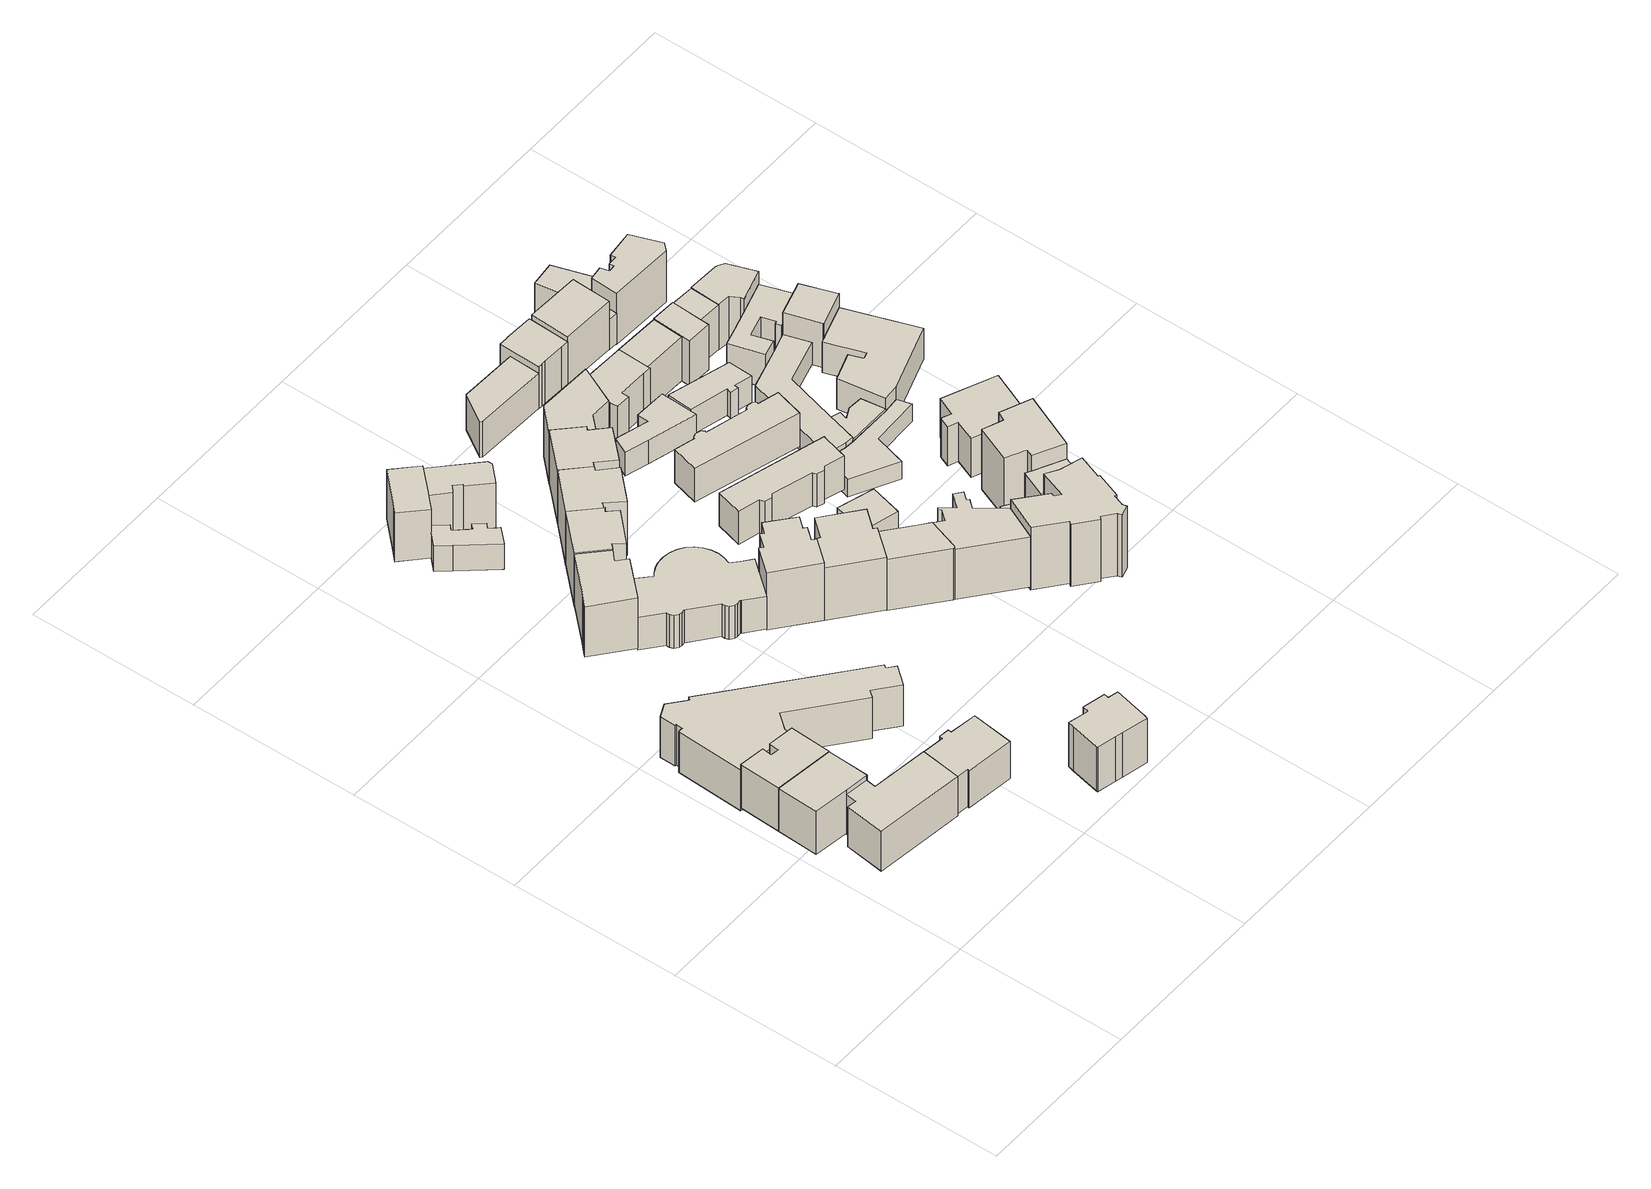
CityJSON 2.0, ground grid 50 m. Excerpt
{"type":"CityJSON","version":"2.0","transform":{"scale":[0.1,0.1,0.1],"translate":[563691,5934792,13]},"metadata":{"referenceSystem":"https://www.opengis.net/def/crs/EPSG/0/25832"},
"CityObjects":{
"building1":{"type":"Building","attributes":{"Gemeindeschluessel":"02100110","Geometrietyp2DReferenz":"3000","BezugspunktDach":"2000","function":"31001_1010","measuredHeight":16.82,"storeysAboveGround":4},"address":[{"country":"Germany","locality":"Hamburg","thoroughfareNumber":"76","thoroughfareName":"Lerchenstraße","postcode":"22767"}],"geometry":[{"type":"Solid","lod":"1","boundaries":[[[[0,1,2,3,4,5]],[[6,7,8,9,10,11]],[[4,6,11,5]],[[3,7,6,4]],[[2,8,7,3]],[[1,9,8,2]],[[0,10,9,1]],[[5,11,10,0]]]]}]},
"building2":{"type":"Building","attributes":{"Gemeindeschluessel":"02100110","Geometrietyp2DReferenz":"3000","BezugspunktDach":"2000","function":"31001_1010","measuredHeight":16.98,"storeysAboveGround":4},"address":[{"country":"Germany","locality":"Hamburg","thoroughfareNumber":"80","thoroughfareName":"Lerchenstraße","postcode":"22767"}],"geometry":[{"type":"Solid","lod":"1","boundaries":[[[[12,13,14,0,5,15,16,17]],[[18,19,20,21,22,23,24,25]],[[16,18,25,17]],[[15,19,18,16]],[[5,20,19,15]],[[0,21,20,5]],[[14,22,21,0]],[[13,23,22,14]],[[12,24,23,13]],[[17,25,24,12]]]]}]},
"building3":{"type":"Building","attributes":{"Gemeindeschluessel":"02100110","Geometrietyp2DReferenz":"3000","BezugspunktDach":"2000","function":"31001_1010","measuredHeight":16.16,"storeysAboveGround":4},"address":[{"country":"Germany","locality":"Hamburg","thoroughfareNumber":"10","thoroughfareName":"Bei der Schilleroper","postcode":"22767"}],"geometry":[{"type":"Solid","lod":"1","boundaries":[[[[26,27,28,29,30,31,32,33,34]],[[35,36,37,38,39,40,41,42,43]],[[33,35,43,34]],[[32,36,35,33]],[[31,37,36,32]],[[30,38,37,31]],[[29,39,38,30]],[[28,40,39,29]],[[27,41,40,28]],[[26,42,41,27]],[[34,43,42,26]]]]}]},
"building4":{"type":"Building","attributes":{"name":"Polizei","Gemeindeschluessel":"02100110","Geometrietyp2DReferenz":"3000","BezugspunktDach":"2000","function":"31001_3070","measuredHeight":15.44,"storeysAboveGround":4},"address":[{"country":"Germany","locality":"Hamburg","thoroughfareNumber":"16","thoroughfareName":"Stresemannstraße","postcode":"22767"}],"geometry":[{"type":"Solid","lod":"1","boundaries":[[[[44,45,46,47,48,49,50,51,52,53,54,55,56,57,58,59,60,61,62,63,64]],[[65,66,67,68,69,70,71,72,73,74,75,76,77,78,79,80,81,82,83,84,85]],[[63,65,85,64]],[[62,66,65,63]],[[61,67,66,62]],[[60,68,67,61]],[[59,69,68,60]],[[58,70,69,59]],[[57,71,70,58]],[[56,72,71,57]],[[55,73,72,56]],[[54,74,73,55]],[[53,75,74,54]],[[52,76,75,53]],[[51,77,76,52]],[[50,78,77,51]],[[49,79,78,50]],[[48,80,79,49]],[[47,81,80,48]],[[46,82,81,47]],[[45,83,82,46]],[[44,84,83,45]],[[64,85,84,44]]]]}]},
"building5":{"type":"Building","attributes":{"Gemeindeschluessel":"02100110","Geometrietyp2DReferenz":"3000","BezugspunktDach":"2000","function":"31001_1120","measuredHeight":15.16,"storeysAboveGround":4},"address":[{"country":"Germany","locality":"Hamburg","thoroughfareNumber":"6","thoroughfareName":"Bei der Schilleroper","postcode":"22767"}],"geometry":[{"type":"Solid","lod":"1","boundaries":[[[[86,87,88,89,90,91,92,93,94,95]],[[96,97,98,99,100,101,102,103,104,105]],[[94,96,105,95]],[[93,97,96,94]],[[92,98,97,93]],[[91,99,98,92]],[[90,100,99,91]],[[89,101,100,90]],[[88,102,101,89]],[[87,103,102,88]],[[86,104,103,87]],[[95,105,104,86]]]]}]},
"building6":{"type":"Building","attributes":{"Gemeindeschluessel":"02200207","Geometrietyp2DReferenz":"3000","BezugspunktDach":"2000","function":"31001_1120","measuredHeight":18.23,"storeysAboveGround":6},"address":[{"country":"Germany","locality":"Hamburg","thoroughfareNumber":"94","thoroughfareName":"Lerchenstraße","postcode":"22767"}],"geometry":[{"type":"Solid","lod":"1","boundaries":[[[[106,107,108,109,110,111,112,113,114]],[[115,116,117,118,119,120,121,122,123]],[[113,115,123,114]],[[112,116,115,113]],[[111,117,116,112]],[[110,118,117,111]],[[109,119,118,110]],[[108,120,119,109]],[[107,121,120,108]],[[106,122,121,107]],[[114,123,122,106]]]]}]},
"building7":{"type":"Building","attributes":{"Gemeindeschluessel":"02100110","Geometrietyp2DReferenz":"3000","BezugspunktDach":"2000","function":"31001_1010","measuredHeight":16.21,"storeysAboveGround":5},"address":[{"country":"Germany","locality":"Hamburg","thoroughfareNumber":"5","thoroughfareName":"Bei der Schilleroper","postcode":"22767"}],"geometry":[{"type":"Solid","lod":"1","boundaries":[[[[124,125,126,127,128,129,130,131,132,133,134,135,136,137]],[[138,139,140,141,142,143,144,145,146,147,148,149,150,151]],[[136,138,151,137]],[[135,139,138,136]],[[134,140,139,135]],[[133,141,140,134]],[[132,142,141,133]],[[131,143,142,132]],[[130,144,143,131]],[[129,145,144,130]],[[128,146,145,129]],[[127,147,146,128]],[[126,148,147,127]],[[125,149,148,126]],[[124,150,149,125]],[[137,151,150,124]]]]}]},
"building8":{"type":"Building","attributes":{"Gemeindeschluessel":"02200207","Geometrietyp2DReferenz":"3000","BezugspunktDach":"2000","function":"31001_1010","measuredHeight":9,"storeysAboveGround":3},"address":[{"country":"Germany","locality":"Hamburg","thoroughfareNumber":"103","thoroughfareName":"Lerchenstraße","postcode":"22767"}],"geometry":[{"type":"Solid","lod":"1","boundaries":[[[[152,153,154,155,156,157,158,159,160,161,162,163]],[[164,165,166,167,168,169,170,171,172,173,174,175]],[[162,164,175,163]],[[161,165,164,162]],[[160,166,165,161]],[[159,167,166,160]],[[158,168,167,159]],[[157,169,168,158]],[[156,170,169,157]],[[155,171,170,156]],[[154,172,171,155]],[[153,173,172,154]],[[152,174,173,153]],[[163,175,174,152]]]]}]},
"building9":{"type":"Building","attributes":{"Gemeindeschluessel":"02200207","Geometrietyp2DReferenz":"3000","BezugspunktDach":"2000","function":"31001_1120","measuredHeight":18.66,"storeysAboveGround":5},"address":[{"country":"Germany","locality":"Hamburg","thoroughfareNumber":"17","thoroughfareName":"Stresemannstraße","postcode":"22767"}],"geometry":[{"type":"Solid","lod":"1","boundaries":[[[[176,177,178,179,180,181,182,183,184,185,186,187,188,189,190,191,192,193,194,195,196,197,198,199,200,201,202,203,204,205,206,207,208]],[[209,210,211,212,213,214,215,216,217,218,219,220,221,222,223,224,225,226,227,228,229,230,231,232,233,234,235,236,237,238,239,240,241]],[[207,209,241,208]],[[206,210,209,207]],[[205,211,210,206]],[[204,212,211,205]],[[203,213,212,204]],[[202,214,213,203]],[[201,215,214,202]],[[200,216,215,201]],[[199,217,216,200]],[[198,218,217,199]],[[197,219,218,198]],[[196,220,219,197]],[[195,221,220,196]],[[194,222,221,195]],[[193,223,222,194]],[[192,224,223,193]],[[191,225,224,192]],[[190,226,225,191]],[[189,227,226,190]],[[188,228,227,189]],[[187,229,228,188]],[[186,230,229,187]],[[185,231,230,186]],[[184,232,231,185]],[[183,233,232,184]],[[182,234,233,183]],[[181,235,234,182]],[[180,236,235,181]],[[179,237,236,180]],[[178,238,237,179]],[[177,239,238,178]],[[176,240,239,177]],[[208,241,240,176]]]]}]},
"building10":{"type":"Building","attributes":{"Gemeindeschluessel":"02200207","Geometrietyp2DReferenz":"3000","BezugspunktDach":"2000","function":"31001_2070","measuredHeight":18.01,"storeysAboveGround":3},"address":[{"country":"Germany","locality":"Hamburg","thoroughfareNumber":"5","thoroughfareName":"Lippmannstraße","postcode":"22769"}],"geometry":[{"type":"Solid","lod":"1","boundaries":[[[[242,243,244,245,162,161,246]],[[247,248,249,250,251,252,253]],[[161,247,253,246]],[[162,248,247,161]],[[245,249,248,162]],[[244,250,249,245]],[[243,251,250,244]],[[242,252,251,243]],[[246,253,252,242]]]]}]},
"building11":{"type":"Building","attributes":{"Gemeindeschluessel":"02200207","Geometrietyp2DReferenz":"3000","BezugspunktDach":"2000","function":"31001_1010","measuredHeight":19.52,"storeysAboveGround":5},"address":[{"country":"Germany","locality":"Hamburg","thoroughfareNumber":"98","thoroughfareName":"Lerchenstraße","postcode":"22767"}],"geometry":[{"type":"Solid","lod":"1","boundaries":[[[[254,255,256,257,258,259,260,261,262]],[[263,264,265,266,267,268,269,270,271]],[[261,263,271,262]],[[260,264,263,261]],[[259,265,264,260]],[[258,266,265,259]],[[257,267,266,258]],[[256,268,267,257]],[[255,269,268,256]],[[254,270,269,255]],[[262,271,270,254]]]]}]},
"building12":{"type":"Building","attributes":{"Gemeindeschluessel":"02200207","Geometrietyp2DReferenz":"3000","BezugspunktDach":"2000","function":"31001_1010","measuredHeight":17.4,"storeysAboveGround":5},"address":[{"country":"Germany","locality":"Hamburg","thoroughfareNumber":"1","thoroughfareName":"Lippmannstraße","postcode":"22767"}],"geometry":[{"type":"Solid","lod":"1","boundaries":[[[[272,273,274,275,276,277,278,279,280]],[[281,282,283,284,285,286,287,288,289]],[[279,281,289,280]],[[278,282,281,279]],[[277,283,282,278]],[[276,284,283,277]],[[275,285,284,276]],[[274,286,285,275]],[[273,287,286,274]],[[272,288,287,273]],[[280,289,288,272]]]]}]},
"building13":{"type":"Building","attributes":{"Gemeindeschluessel":"02200207","Geometrietyp2DReferenz":"3000","BezugspunktDach":"2000","function":"31001_1010","measuredHeight":23.3,"storeysAboveGround":5},"address":[{"country":"Germany","locality":"Hamburg","thoroughfareNumber":"13","thoroughfareName":"Stresemannstraße","postcode":"22769"}],"geometry":[{"type":"Solid","lod":"1","boundaries":[[[[290,291,292,293,294,295,296,297,298,299,300,301]],[[302,303,304,305,306,307,308,309,310,311,312,313]],[[300,302,313,301]],[[299,303,302,300]],[[298,304,303,299]],[[297,305,304,298]],[[296,306,305,297]],[[295,307,306,296]],[[294,308,307,295]],[[293,309,308,294]],[[292,310,309,293]],[[291,311,310,292]],[[290,312,311,291]],[[301,313,312,290]]]]}]},
"building14":{"type":"Building","attributes":{"Gemeindeschluessel":"02200207","Geometrietyp2DReferenz":"3000","BezugspunktDach":"2000","function":"31001_1010","measuredHeight":19.27,"storeysAboveGround":5},"address":[{"country":"Germany","locality":"Hamburg","thoroughfareNumber":"100","thoroughfareName":"Lerchenstraße","postcode":"22767"}],"geometry":[{"type":"Solid","lod":"1","boundaries":[[[[314,315,316,317,318,319,320,321]],[[322,323,324,325,326,327,328,329]],[[320,322,329,321]],[[319,323,322,320]],[[318,324,323,319]],[[317,325,324,318]],[[316,326,325,317]],[[315,327,326,316]],[[314,328,327,315]],[[321,329,328,314]]]]}]},
"building15":{"type":"Building","attributes":{"Gemeindeschluessel":"02200207","Geometrietyp2DReferenz":"3000","BezugspunktDach":"2000","function":"31001_1120","measuredHeight":19.9,"storeysAboveGround":5},"address":[{"country":"Germany","locality":"Hamburg","thoroughfareNumber":"11","thoroughfareName":"Stresemannstraße","postcode":"22769"}],"geometry":[{"type":"Solid","lod":"1","boundaries":[[[[330,331,332,333,334,335,336,337,338]],[[339,340,341,342,343,344,345,346,347]],[[337,339,347,338]],[[336,340,339,337]],[[335,341,340,336]],[[334,342,341,335]],[[333,343,342,334]],[[332,344,343,333]],[[331,345,344,332]],[[330,346,345,331]],[[338,347,346,330]]]]}]},
"building16":{"type":"Building","attributes":{"Gemeindeschluessel":"02200207","Geometrietyp2DReferenz":"3000","BezugspunktDach":"2000","function":"31001_1010","measuredHeight":19.84,"storeysAboveGround":5},"address":[{"country":"Germany","locality":"Hamburg","thoroughfareNumber":"9a","thoroughfareName":"Stresemannstraße","postcode":"22769"}],"geometry":[{"type":"Solid","lod":"1","boundaries":[[[[348,349,350,351,352,353,354,355]],[[356,357,358,359,360,361,362,363]],[[354,356,363,355]],[[353,357,356,354]],[[352,358,357,353]],[[351,359,358,352]],[[350,360,359,351]],[[349,361,360,350]],[[348,362,361,349]],[[355,363,362,348]]]]}]},
"building17":{"type":"Building","attributes":{"Gemeindeschluessel":"02200207","Geometrietyp2DReferenz":"3000","BezugspunktDach":"2000","function":"31001_1010","measuredHeight":18.91,"storeysAboveGround":5},"address":[{"country":"Germany","locality":"Hamburg","thoroughfareNumber":"102","thoroughfareName":"Lerchenstraße","postcode":"22767"}],"geometry":[{"type":"Solid","lod":"1","boundaries":[[[[364,365,366,367,368,369,370,371]],[[372,373,374,375,376,377,378,379]],[[370,372,379,371]],[[369,373,372,370]],[[368,374,373,369]],[[367,375,374,368]],[[366,376,375,367]],[[365,377,376,366]],[[364,378,377,365]],[[371,379,378,364]]]]}]},
"building18":{"type":"Building","attributes":{"Gemeindeschluessel":"02200207","Geometrietyp2DReferenz":"3000","BezugspunktDach":"2000","function":"31001_1010","measuredHeight":20.25,"storeysAboveGround":6},"address":[{"country":"Germany","locality":"Hamburg","thoroughfareNumber":"7","thoroughfareName":"Stresemannstraße","postcode":"22767"}],"geometry":[{"type":"Solid","lod":"1","boundaries":[[[[353,352,351,380,381,382,383,384,385,386,387,388,389,390,391,392,393]],[[394,395,396,397,398,399,400,401,402,403,404,405,406,407,408,409,410]],[[392,394,410,393]],[[391,395,394,392]],[[390,396,395,391]],[[389,397,396,390]],[[388,398,397,389]],[[387,399,398,388]],[[386,400,399,387]],[[385,401,400,386]],[[384,402,401,385]],[[383,403,402,384]],[[382,404,403,383]],[[381,405,404,382]],[[380,406,405,381]],[[351,407,406,380]],[[352,408,407,351]],[[353,409,408,352]],[[393,410,409,353]]]]}]},
"building19":{"type":"Building","attributes":{"Gemeindeschluessel":"02200207","Geometrietyp2DReferenz":"3000","BezugspunktDach":"2000","function":"31001_1010","measuredHeight":19.33,"storeysAboveGround":5},"address":[{"country":"Germany","locality":"Hamburg","thoroughfareNumber":"104","thoroughfareName":"Lerchenstraße","postcode":"22767"}],"geometry":[{"type":"Solid","lod":"1","boundaries":[[[[411,412,413,414,415,416]],[[417,418,419,420,421,422]],[[415,417,422,416]],[[414,418,417,415]],[[413,419,418,414]],[[412,420,419,413]],[[411,421,420,412]],[[416,422,421,411]]]]}]},
"building20":{"type":"Building","attributes":{"Gemeindeschluessel":"02200207","Geometrietyp2DReferenz":"3000","BezugspunktDach":"2000","function":"31001_2100","measuredHeight":9.7,"storeysAboveGround":3},"address":[{"country":"Germany","locality":"Hamburg","thoroughfareName":"Stresemannstraße","postcode":"22769"}],"geometry":[{"type":"Solid","lod":"1","boundaries":[[[[423,424,425,426]],[[427,428,429,430]],[[425,427,430,426]],[[424,428,427,425]],[[423,429,428,424]],[[426,430,429,423]]]]}]},
"building21":{"type":"Building","attributes":{"Gemeindeschluessel":"02200207","Geometrietyp2DReferenz":"3000","BezugspunktDach":"2000","function":"31001_1010","measuredHeight":11.89,"storeysAboveGround":3},"address":[{"country":"Germany","locality":"Hamburg","thoroughfareNumber":"15-1","thoroughfareName":"Stresemannstraße","postcode":"22769"}],"geometry":[{"type":"Solid","lod":"1","boundaries":[[[[431,432,433,434,435,436,437,438,439,440,441,442,443]],[[444,445,446,447,448,449,450,451,452,453,454,455,456]],[[442,444,456,443]],[[441,445,444,442]],[[440,446,445,441]],[[439,447,446,440]],[[438,448,447,439]],[[437,449,448,438]],[[436,450,449,437]],[[435,451,450,436]],[[434,452,451,435]],[[433,453,452,434]],[[432,454,453,433]],[[431,455,454,432]],[[443,456,455,431]]]]}]},
"building22":{"type":"Building","attributes":{"Gemeindeschluessel":"02200207","Geometrietyp2DReferenz":"3000","BezugspunktDach":"2000","function":"31001_1130","measuredHeight":14.12,"storeysAboveGround":3},"address":[{"country":"Germany","locality":"Hamburg","thoroughfareNumber":"107","thoroughfareName":"Lerchenstraße","postcode":"22767"}],"geometry":[{"type":"Solid","lod":"1","boundaries":[[[[457,458,459,460,461]],[[462,463,464,465,466]],[[460,462,466,461]],[[459,463,462,460]],[[458,464,463,459]],[[457,465,464,458]],[[461,466,465,457]]]]}]},
"building23":{"type":"Building","attributes":{"Gemeindeschluessel":"02200207","Geometrietyp2DReferenz":"3000","BezugspunktDach":"2000","function":"31001_1120","measuredHeight":11.41,"storeysAboveGround":2},"address":[{"country":"Germany","locality":"Hamburg","thoroughfareName":"Lerchenstraße","postcode":"22767"}],"geometry":[{"type":"Solid","lod":"1","boundaries":[[[[467,468,469,470,471,472,473]],[[474,475,476,477,478,479,480]],[[472,474,480,473]],[[471,475,474,472]],[[470,476,475,471]],[[469,477,476,470]],[[468,478,477,469]],[[467,479,478,468]],[[473,480,479,467]]]]}]},
"building24":{"type":"Building","attributes":{"Gemeindeschluessel":"02200207","Geometrietyp2DReferenz":"3000","BezugspunktDach":"2000","function":"31001_1120","measuredHeight":24.37,"storeysAboveGround":5},"address":[{"country":"Germany","locality":"Hamburg","thoroughfareNumber":"21","thoroughfareName":"Beim Grünen Jäger","postcode":"22767"}],"geometry":[{"type":"Solid","lod":"1","boundaries":[[[[481,482,483,484,485,486,487,488,489,490,491,492,493,494,495,496,497,498,499,500]],[[501,502,503,504,505,506,507,508,509,510,511,512,513,514,515,516,517,518,519,520]],[[499,501,520,500]],[[498,502,501,499]],[[497,503,502,498]],[[496,504,503,497]],[[495,505,504,496]],[[494,506,505,495]],[[493,507,506,494]],[[492,508,507,493]],[[491,509,508,492]],[[490,510,509,491]],[[489,511,510,490]],[[488,512,511,489]],[[487,513,512,488]],[[486,514,513,487]],[[485,515,514,486]],[[484,516,515,485]],[[483,517,516,484]],[[482,518,517,483]],[[481,519,518,482]],[[500,520,519,481]]]]}]},
"building25":{"type":"Building","attributes":{"Gemeindeschluessel":"02200207","Geometrietyp2DReferenz":"3000","BezugspunktDach":"2000","function":"31001_1010","measuredHeight":15.92,"storeysAboveGround":1},"address":[{"country":"Germany","locality":"Hamburg","thoroughfareName":"Beim Grünen Jäger","postcode":"20359"}],"geometry":[{"type":"Solid","lod":"1","boundaries":[[[[521,522,523,524,525,526,527,528,529]],[[530,531,532,533,534,535,536,537,538]],[[528,530,538,529]],[[527,531,530,528]],[[526,532,531,527]],[[525,533,532,526]],[[524,534,533,525]],[[523,535,534,524]],[[522,536,535,523]],[[521,537,536,522]],[[529,538,537,521]]]]}]},
"building26":{"type":"Building","attributes":{"Gemeindeschluessel":"02200207","Geometrietyp2DReferenz":"3000","BezugspunktDach":"2000","function":"31001_1100","measuredHeight":11.87,"storeysAboveGround":3},"address":[{"country":"Germany","locality":"Hamburg","thoroughfareNumber":"15-3","thoroughfareName":"Stresemannstraße","postcode":"22769"}],"geometry":[{"type":"Solid","lod":"1","boundaries":[[[[539,540,541,542,543,544,545,546,547,548,549,550,551,552,553,554]],[[555,556,557,558,559,560,561,562,563,564,565,566,567,568,569,570]],[[553,555,570,554]],[[552,556,555,553]],[[551,557,556,552]],[[550,558,557,551]],[[549,559,558,550]],[[548,560,559,549]],[[547,561,560,548]],[[546,562,561,547]],[[545,563,562,546]],[[544,564,563,545]],[[543,565,564,544]],[[542,566,565,543]],[[541,567,566,542]],[[540,568,567,541]],[[539,569,568,540]],[[554,570,569,539]]]]}]},
"building27":{"type":"Building","attributes":{"Gemeindeschluessel":"02200207","Geometrietyp2DReferenz":"3000","BezugspunktDach":"2000","function":"31001_1010","measuredHeight":15.29,"storeysAboveGround":3},"address":[{"country":"Germany","locality":"Hamburg","thoroughfareNumber":"106","thoroughfareName":"Lerchenstraße","postcode":"22767"}],"geometry":[{"type":"Solid","lod":"1","boundaries":[[[[571,572,573,574,575,576,577,578,579,580,581]],[[582,583,584,585,586,587,588,589,590,591,592]],[[580,582,592,581]],[[579,583,582,580]],[[578,584,583,579]],[[577,585,584,578]],[[576,586,585,577]],[[575,587,586,576]],[[574,588,587,575]],[[573,589,588,574]],[[572,590,589,573]],[[571,591,590,572]],[[581,592,591,571]]]]}]},
"building28":{"type":"Building","attributes":{"Geometrietyp2DReferenz":"3000","Gemeindeschluessel":"02200207","BezugspunktDach":"2000","function":"31001_2140","measuredHeight":3.3,"storeysAboveGround":2},"address":[{"country":"Germany","locality":"Hamburg","thoroughfareName":"Beim Grünen Jäger","postcode":"20359"}],"geometry":[{"type":"Solid","lod":"1","boundaries":[[[[593,594,595,596]],[[597,598,599,600]],[[595,597,600,596]],[[594,598,597,595]],[[593,599,598,594]],[[596,600,599,593]]]]}]},
"building29":{"type":"Building","attributes":{"Gemeindeschluessel":"02200207","Geometrietyp2DReferenz":"3000","BezugspunktDach":"2000","function":"31001_1010","measuredHeight":14.99,"storeysAboveGround":4},"address":[{"country":"Germany","locality":"Hamburg","thoroughfareNumber":"109","thoroughfareName":"Lerchenstraße","postcode":"22767"}],"geometry":[{"type":"Solid","lod":"1","boundaries":[[[[601,602,603,604,605,606,607,608,609,610,611]],[[612,613,614,615,616,617,618,619,620,621,622]],[[610,612,622,611]],[[609,613,612,610]],[[608,614,613,609]],[[607,615,614,608]],[[606,616,615,607]],[[605,617,616,606]],[[604,618,617,605]],[[603,619,618,604]],[[602,620,619,603]],[[601,621,620,602]],[[611,622,621,601]]]]}]},
"building30":{"type":"Building","attributes":{"Gemeindeschluessel":"02200207","Geometrietyp2DReferenz":"3000","BezugspunktDach":"2000","function":"31001_2070","measuredHeight":17.4,"storeysAboveGround":4},"address":[{"country":"Germany","locality":"Hamburg","thoroughfareNumber":"23","thoroughfareName":"Beim Grünen Jäger","postcode":"20359"}],"geometry":[{"type":"Solid","lod":"1","boundaries":[[[[623,624,594,593,625,626,627]],[[628,629,630,631,632,633,634]],[[626,628,634,627]],[[625,629,628,626]],[[593,630,629,625]],[[594,631,630,593]],[[624,632,631,594]],[[623,633,632,624]],[[627,634,633,623]]]]}]},
"building31":{"type":"Building","attributes":{"Gemeindeschluessel":"02200207","Geometrietyp2DReferenz":"3000","BezugspunktDach":"2000","function":"31001_1010","measuredHeight":10.7,"storeysAboveGround":3},"address":[{"country":"Germany","locality":"Hamburg","thoroughfareNumber":"108a","thoroughfareName":"Lerchenstraße","postcode":"22767"}],"geometry":[{"type":"Solid","lod":"1","boundaries":[[[[635,636,637,638,639,640,641,642]],[[643,644,645,646,647,648,649,650]],[[641,643,650,642]],[[640,644,643,641]],[[639,645,644,640]],[[638,646,645,639]],[[637,647,646,638]],[[636,648,647,637]],[[635,649,648,636]],[[642,650,649,635]]]]}]},
"building32":{"type":"Building","attributes":{"Gemeindeschluessel":"02200207","Geometrietyp2DReferenz":"3000","BezugspunktDach":"2000","function":"31001_1120","measuredHeight":7.72,"storeysAboveGround":3},"address":[{"country":"Germany","locality":"Hamburg","thoroughfareName":"Schulterblatt","postcode":"22769"}],"geometry":[{"type":"Solid","lod":"1","boundaries":[[[[651,652,653,654,655,656,657,658,659]],[[660,661,662,663,664,665,666,667,668]],[[658,660,668,659]],[[657,661,660,658]],[[656,662,661,657]],[[655,663,662,656]],[[654,664,663,655]],[[653,665,664,654]],[[652,666,665,653]],[[651,667,666,652]],[[659,668,667,651]]]]}]},
"building33":{"type":"Building","attributes":{"Gemeindeschluessel":"02200207","Geometrietyp2DReferenz":"3000","BezugspunktDach":"2000","function":"31001_1120","measuredHeight":23.01,"storeysAboveGround":5},"address":[{"country":"Germany","locality":"Hamburg","thoroughfareNumber":"24","thoroughfareName":"Beim Grünen Jäger","postcode":"20359"}],"geometry":[{"type":"Solid","lod":"1","boundaries":[[[[669,670,671,672,673,674,675,676]],[[677,678,679,680,681,682,683,684]],[[675,677,684,676]],[[674,678,677,675]],[[673,679,678,674]],[[672,680,679,673]],[[671,681,680,672]],[[670,682,681,671]],[[669,683,682,670]],[[676,684,683,669]]]]}]},
"building34":{"type":"Building","attributes":{"Gemeindeschluessel":"02200207","Geometrietyp2DReferenz":"3000","BezugspunktDach":"2000","function":"31001_1010","measuredHeight":16.95,"storeysAboveGround":4},"address":[{"country":"Germany","locality":"Hamburg","thoroughfareNumber":"110","thoroughfareName":"Lerchenstraße","postcode":"22767"}],"geometry":[{"type":"Solid","lod":"1","boundaries":[[[[685,686,687,688]],[[689,589,588,690]],[[687,689,690,688]],[[686,589,689,687]],[[685,588,589,686]],[[688,690,588,685]]]]}]},
"building35":{"type":"Building","attributes":{"Gemeindeschluessel":"02200207","Geometrietyp2DReferenz":"3000","BezugspunktDach":"2000","function":"31001_1010","measuredHeight":18.98,"storeysAboveGround":4},"address":[{"country":"Germany","locality":"Hamburg","thoroughfareNumber":"111","thoroughfareName":"Lerchenstraße","postcode":"22767"}],"geometry":[{"type":"Solid","lod":"1","boundaries":[[[[691,692,693,694]],[[695,696,697,698]],[[693,695,698,694]],[[692,696,695,693]],[[691,697,696,692]],[[694,698,697,691]]]]}]},
"building36":{"type":"Building","attributes":{"Gemeindeschluessel":"02200207","Geometrietyp2DReferenz":"3000","BezugspunktDach":"2000","function":"31001_2140","measuredHeight":6.68,"storeysAboveGround":2},"address":[{"country":"Germany","locality":"Hamburg","thoroughfareNumber":"9","thoroughfareName":"Schulterblatt","postcode":"22769"}],"geometry":[{"type":"Solid","lod":"1","boundaries":[[[[699,700,701,702,703,704,705]],[[706,707,708,709,710,711,712]],[[704,706,712,705]],[[703,707,706,704]],[[702,708,707,703]],[[701,709,708,702]],[[700,710,709,701]],[[699,711,710,700]],[[705,712,711,699]]]]}]},
"building37":{"type":"Building","attributes":{"Gemeindeschluessel":"02200207","Geometrietyp2DReferenz":"3000","BezugspunktDach":"2000","function":"31001_2140","measuredHeight":11.84,"storeysAboveGround":2},"address":[{"country":"Germany","locality":"Hamburg","thoroughfareName":"Schulterblatt","postcode":"22767"}],"geometry":[{"type":"Solid","lod":"1","boundaries":[[[[713,714,715,716,717,718,719,720,721,722,723,724]],[[725,726,727,728,729,730,731,732,733,734,735,736]],[[723,725,736,724]],[[722,726,725,723]],[[721,727,726,722]],[[720,728,727,721]],[[719,729,728,720]],[[718,730,729,719]],[[717,731,730,718]],[[716,732,731,717]],[[715,733,732,716]],[[714,734,733,715]],[[713,735,734,714]],[[724,736,735,713]]]]}]},
"building38":{"type":"Building","attributes":{"Gemeindeschluessel":"02200207","Geometrietyp2DReferenz":"3000","BezugspunktDach":"2000","function":"31001_1010","measuredHeight":16.92,"storeysAboveGround":4},"address":[{"country":"Germany","locality":"Hamburg","thoroughfareNumber":"112","thoroughfareName":"Lerchenstraße","postcode":"22767"}],"geometry":[{"type":"Solid","lod":"1","boundaries":[[[[737,738,739,740,741]],[[742,743,744,745,746]],[[740,742,746,741]],[[739,743,742,740]],[[738,744,743,739]],[[737,745,744,738]],[[741,746,745,737]]]]}]},
"building39":{"type":"Building","attributes":{"Gemeindeschluessel":"02200207","Geometrietyp2DReferenz":"3000","BezugspunktDach":"2000","function":"31001_1120","measuredHeight":23.69,"storeysAboveGround":5},"address":[{"country":"Germany","locality":"Hamburg","thoroughfareNumber":"25","thoroughfareName":"Beim Grünen Jäger","postcode":"20359"}],"geometry":[{"type":"Solid","lod":"1","boundaries":[[[[747,748,749,750,751,752,753,754,755,756]],[[757,758,759,760,761,762,763,764,765,766]],[[755,757,766,756]],[[754,758,757,755]],[[753,759,758,754]],[[752,760,759,753]],[[751,761,760,752]],[[750,762,761,751]],[[749,763,762,750]],[[748,764,763,749]],[[747,765,764,748]],[[756,766,765,747]]]]}]},
"building40":{"type":"Building","attributes":{"name":"Theater","Gemeindeschluessel":"02200207","Geometrietyp2DReferenz":"3000","BezugspunktDach":"2000","function":"31001_1010","measuredHeight":15.05,"storeysAboveGround":5},"address":[{"country":"Germany","locality":"Hamburg","thoroughfareNumber":"113","thoroughfareName":"Lerchenstraße","postcode":"22767"}],"geometry":[{"type":"Solid","lod":"1","boundaries":[[[[767,768,769,770,771,772,773]],[[774,775,776,777,778,779,780]],[[772,774,780,773]],[[771,775,774,772]],[[770,776,775,771]],[[769,777,776,770]],[[768,778,777,769]],[[767,779,778,768]],[[773,780,779,767]]]]}]},
"building41":{"type":"Building","attributes":{"Gemeindeschluessel":"02200207","Geometrietyp2DReferenz":"3000","BezugspunktDach":"2000","function":"31001_1120","measuredHeight":17.71,"storeysAboveGround":4},"address":[{"country":"Germany","locality":"Hamburg","thoroughfareNumber":"114","thoroughfareName":"Lerchenstraße","postcode":"22767"}],"geometry":[{"type":"Solid","lod":"1","boundaries":[[[[781,782,783,784]],[[785,786,787,788]],[[783,785,788,784]],[[782,786,785,783]],[[781,787,786,782]],[[784,788,787,781]]]]}]},
"building42":{"type":"Building","attributes":{"Gemeindeschluessel":"02200207","Geometrietyp2DReferenz":"3000","BezugspunktDach":"2000","function":"31001_1120","measuredHeight":17.39,"storeysAboveGround":4},"address":[{"country":"Germany","locality":"Hamburg","thoroughfareNumber":"11","thoroughfareName":"Schulterblatt","postcode":"20357"}],"geometry":[{"type":"Solid","lod":"1","boundaries":[[[[789,790,791,792,793,794,795,796,797,798,799,800,801,802]],[[803,804,805,806,807,808,809,810,811,812,813,814,815,816]],[[801,803,816,802]],[[800,804,803,801]],[[799,805,804,800]],[[798,806,805,799]],[[797,807,806,798]],[[796,808,807,797]],[[795,809,808,796]],[[794,810,809,795]],[[793,811,810,794]],[[792,812,811,793]],[[791,813,812,792]],[[790,814,813,791]],[[789,815,814,790]],[[802,816,815,789]]]]}]},
"building43":{"type":"Building","attributes":{"Gemeindeschluessel":"02200207","Geometrietyp2DReferenz":"3000","BezugspunktDach":"2000","function":"31001_1120","measuredHeight":19.09,"storeysAboveGround":4},"address":[{"country":"Germany","locality":"Hamburg","thoroughfareNumber":"115","thoroughfareName":"Lerchenstraße","postcode":"22767"}],"geometry":[{"type":"Solid","lod":"1","boundaries":[[[[817,818,819,820,821,822,823,824,825,826,827]],[[828,829,830,831,832,833,834,835,836,837,838]],[[826,828,838,827]],[[825,829,828,826]],[[824,830,829,825]],[[823,831,830,824]],[[822,832,831,823]],[[821,833,832,822]],[[820,834,833,821]],[[819,835,834,820]],[[818,836,835,819]],[[817,837,836,818]],[[827,838,837,817]]]]}]},
"building44":{"type":"Building","attributes":{"Gemeindeschluessel":"02200207","Geometrietyp2DReferenz":"3000","BezugspunktDach":"2000","function":"31001_1120","measuredHeight":17.7,"storeysAboveGround":4},"address":[{"country":"Germany","locality":"Hamburg","thoroughfareNumber":"3","thoroughfareName":"Schulterblatt","postcode":"20357"}],"geometry":[{"type":"Solid","lod":"1","boundaries":[[[[839,840,841,842,843,844,845,846,847,848]],[[849,850,851,852,853,854,855,856,857,858]],[[847,849,858,848]],[[846,850,849,847]],[[845,851,850,846]],[[844,852,851,845]],[[843,853,852,844]],[[842,854,853,843]],[[841,855,854,842]],[[840,856,855,841]],[[839,857,856,840]],[[848,858,857,839]]]]}]},
"building45":{"type":"Building","attributes":{"Gemeindeschluessel":"02200207","Geometrietyp2DReferenz":"3000","BezugspunktDach":"2000","function":"31001_1120","measuredHeight":16.44,"storeysAboveGround":4},"address":[{"country":"Germany","locality":"Hamburg","thoroughfareNumber":"13","thoroughfareName":"Schulterblatt","postcode":"22767"}],"geometry":[{"type":"Solid","lod":"1","boundaries":[[[[859,860,861,862,863,864,865,866,867]],[[868,869,870,871,872,873,874,875,876]],[[866,868,876,867]],[[865,869,868,866]],[[864,870,869,865]],[[863,871,870,864]],[[862,872,871,863]],[[861,873,872,862]],[[860,874,873,861]],[[859,875,874,860]],[[867,876,875,859]]]]}]},
"building46":{"type":"Building","attributes":{"Gemeindeschluessel":"02200207","Geometrietyp2DReferenz":"3000","BezugspunktDach":"2000","function":"31001_1010","measuredHeight":15.76,"storeysAboveGround":4},"address":[{"country":"Germany","locality":"Hamburg","thoroughfareNumber":"7","thoroughfareName":"Schulterblatt","postcode":"20357"}],"geometry":[{"type":"Solid","lod":"1","boundaries":[[[[877,878,879,880,881,882]],[[883,884,885,886,887,888]],[[881,883,888,882]],[[880,884,883,881]],[[879,885,884,880]],[[878,886,885,879]],[[877,887,886,878]],[[882,888,887,877]]]]}]}
},
"vertices":[
[189,553,48],[183,431,48],[179,431,48],[110,440,48],[9,454,48],[15,575,48],[9,454,202],[110,440,202],[179,431,202],[183,431,202],[189,553,202],[15,575,202],
[116,656,48],[120,685,48],[195,675,48],[21,698,48],[96,688,48],[92,659,48],[96,688,203],[21,698,203],[15,575,203],[189,553,203],[195,675,203],[120,685,203],[116,656,203],[92,659,203],
[327,261,46],[64,294,46],[79,411,46],[106,407,46],[110,440,46],[179,431,46],[175,400,46],[342,378,46],[328,270,46],[342,378,188],[175,400,188],[179,431,188],[110,440,188],[106,407,188],[79,411,188],[64,294,188],[327,261,188],[328,270,188],
[413,593,37],[232,742,37],[196,698,37],[195,675,37],[120,685,37],[96,688,37],[21,698,37],[31,899,37],[41,899,37],[45,898,37],[46,919,37],[42,919,37],[43,966,37],[82,984,37],[131,943,37],[138,951,37],[519,638,37],[513,629,37],[536,610,37],[494,559,37],[429,613,37],[494,559,183],[536,610,183],[513,629,183],[519,638,183],[138,951,183],[131,943,183],[82,984,183],[43,966,183],[42,919,183],[46,919,183],[45,898,183],[41,899,183],[31,899,183],[21,698,183],[96,688,183],[120,685,183],[195,675,183],[196,698,183],[232,742,183],[413,593,183],[429,613,183],
[511,240,40],[371,259,40],[372,264,40],[328,270,40],[343,388,40],[417,378,40],[419,388,40],[449,384,40],[448,374,40],[527,363,40],[448,374,172],[449,384,172],[419,388,172],[417,378,172],[343,388,172],[328,270,172],[372,264,172],[371,259,172],[511,240,172],[527,363,172],
[206,1331,41],[229,1354,41],[320,1449,41],[389,1382,41],[363,1357,41],[391,1332,41],[389,1330,41],[298,1234,41],[195,1319,41],[298,1234,221],[389,1330,221],[391,1332,221],[363,1357,221],[389,1382,221],[320,1449,221],[229,1354,221],[206,1331,221],[195,1319,221],
[769,23,34],[766,10,34],[688,28,34],[667,33,34],[612,46,34],[613,50,34],[632,137,34],[636,154,34],[695,140,34],[699,158,34],[765,143,34],[762,129,34],[792,122,34],[770,26,34],[792,122,192],[762,129,192],[765,143,192],[699,158,192],[695,140,192],[636,154,192],[632,137,192],[613,50,192],[612,46,192],[667,33,192],[688,28,192],[766,10,192],[769,23,192],[770,26,192],
[269,1794,36],[305,1754,36],[318,1766,36],[341,1738,36],[329,1727,36],[352,1702,36],[313,1661,36],[231,1758,36],[201,1794,36],[233,1827,36],[251,1845,36],[283,1807,36],[251,1845,126],[233,1827,126],[201,1794,126],[231,1758,126],[313,1661,126],[352,1702,126],[329,1727,126],[341,1738,126],[318,1766,126],[305,1754,126],[269,1794,126],[283,1807,126],
[499,1068,35],[497,1070,35],[486,1068,35],[476,1070,35],[465,1078,35],[461,1089,35],[461,1099,35],[388,1159,35],[378,1157,35],[368,1159,35],[357,1168,35],[353,1179,35],[353,1188,35],[298,1234,35],[389,1330,35],[422,1298,35],[433,1288,35],[442,1295,35],[458,1303,35],[474,1308,35],[496,1310,35],[518,1307,35],[539,1299,35],[557,1287,35],[572,1271,35],[583,1252,35],[589,1231,35],[591,1209,35],[588,1189,35],[581,1171,35],[604,1150,35],[631,1128,35],[549,1027,35],[631,1128,152],[604,1150,152],[581,1171,152],[588,1189,152],[591,1209,152],[589,1231,152],[583,1252,152],[572,1271,152],[557,1287,152],[539,1299,152],[518,1307,152],[496,1310,152],[474,1308,152],[458,1303,152],[442,1295,152],[433,1288,152],[422,1298,152],[389,1330,152],[298,1234,152],[353,1188,152],[353,1179,152],[357,1168,152],[368,1159,152],[378,1157,152],[388,1159,152],[461,1099,152],[461,1089,152],[465,1078,152],[476,1070,152],[486,1068,152],[497,1070,152],[499,1068,152],[549,1027,152],
[191,1913,36],[272,1996,36],[337,1934,36],[273,1867,36],[168,1890,36],[233,1827,210],[251,1845,210],[273,1867,210],[337,1934,210],[272,1996,210],[191,1913,210],[168,1890,210],
[486,1486,34],[489,1483,34],[478,1475,34],[504,1449,34],[425,1368,34],[400,1395,34],[389,1382,34],[320,1449,34],[419,1552,34],[320,1449,225],[389,1382,225],[400,1395,225],[425,1368,225],[504,1449,225],[478,1475,225],[489,1483,225],[486,1486,225],[419,1552,225],
[337,1934,32],[453,1821,32],[454,1808,32],[408,1761,32],[351,1817,32],[355,1821,32],[335,1840,32],[317,1825,32],[273,1867,32],[317,1825,201],[335,1840,201],[355,1821,201],[351,1817,201],[408,1761,201],[454,1808,201],[453,1821,201],[337,1934,201],[273,1867,201],
[662,935,32],[549,1027,32],[604,1094,32],[614,1085,32],[643,1121,32],[652,1113,32],[676,1141,32],[748,1080,32],[723,1050,32],[732,1043,32],[704,1009,32],[715,1000,32],[704,1009,236],[732,1043,236],[723,1050,236],[748,1080,236],[676,1141,236],[652,1113,236],[643,1121,236],[614,1085,236],[604,1094,236],[549,1027,236],[662,935,236],[715,1000,236],
[519,1655,30],[584,1592,30],[575,1582,30],[621,1538,30],[540,1455,30],[498,1499,30],[486,1486,30],[419,1552,30],[486,1486,223],[498,1499,223],[540,1455,223],[621,1538,223],[575,1582,223],[584,1592,223],[519,1655,223],[419,1552,223],
[727,1014,31],[738,1005,31],[782,1058,31],[883,975,31],[840,923,31],[849,915,31],[784,835,31],[662,935,31],[715,1000,31],[662,935,219],[784,835,219],[849,915,219],[840,923,219],[883,975,219],[782,1058,219],[738,1005,219],[727,1014,219],[715,1000,219],
[845,910,29],[930,840,29],[949,825,29],[951,823,29],[921,732,29],[916,726,29],[913,729,29],[784,835,29],[913,729,213],[916,726,213],[921,732,213],[951,823,213],[949,825,213],[930,840,213],[845,910,213],[784,835,213],
[618,1758,28],[684,1693,28],[675,1684,28],[720,1641,28],[643,1560,28],[597,1605,28],[584,1592,28],[519,1655,28],[584,1592,217],[597,1605,217],[643,1560,217],[720,1641,217],[675,1684,217],[684,1693,217],[618,1758,217],[519,1655,217],
[952,827,29],[980,805,29],[1004,835,29],[998,843,29],[1002,846,29],[1031,808,29],[1062,846,29],[1084,828,29],[1067,807,29],[1073,802,29],[1053,778,29],[1110,703,29],[1109,702,29],[1064,605,29],[1109,702,208],[1110,703,208],[1053,778,208],[1073,802,208],[1067,807,208],[1084,828,208],[1062,846,208],[1031,808,208],[1002,846,208],[998,843,208],[1004,835,208],[980,805,208],[952,827,208],[951,823,208],[921,732,208],[916,726,208],[1064,605,208],
[618,1758,23],[685,1827,23],[847,1821,23],[795,1710,23],[733,1712,23],[700,1677,23],[733,1712,204],[795,1710,204],[847,1821,204],[685,1827,204],[618,1758,204],[700,1677,204],
[894,990,31],[912,1089,31],[1018,1057,31],[994,963,31],[1018,1057,126],[912,1089,126],[894,990,126],[994,963,126],
[761,1339,26],[1070,1252,26],[1067,1243,26],[1048,1172,26],[990,1190,26],[980,1182,26],[958,1189,26],[954,1200,26],[837,1235,26],[827,1227,26],[806,1233,26],[802,1246,26],[740,1262,26],[802,1246,144],[806,1233,144],[827,1227,144],[837,1235,144],[954,1200,144],[958,1189,144],[980,1182,144],[990,1190,144],[1048,1172,144],[1067,1243,144],[1070,1252,144],[761,1339,144],[740,1262,144],
[640,2033,22],[809,2027,22],[806,1937,22],[593,1945,22],[587,1950,22],[593,1945,148],[806,1937,148],[809,2027,148],[640,2033,148],[587,1950,148],
[823,1608,23],[755,1627,23],[778,1675,23],[873,1648,23],[875,1681,23],[968,1678,23],[965,1569,23],[968,1678,107],[875,1681,107],[873,1648,107],[778,1675,107],[755,1627,107],[823,1608,107],[965,1569,107],
[1276,508,19],[1264,475,19],[1268,462,19],[1236,453,19],[1232,466,19],[1199,493,19],[1192,485,19],[1133,534,19],[1140,542,19],[1064,605,19],[1109,702,19],[1187,636,19],[1185,626,19],[1201,613,19],[1229,691,19],[1264,669,19],[1329,650,19],[1304,581,19],[1309,579,19],[1282,506,19],[1309,579,241],[1304,581,241],[1329,650,241],[1264,669,241],[1229,691,241],[1201,613,241],[1185,626,241],[1187,636,241],[1109,702,241],[1064,605,241],[1140,542,241],[1133,534,241],[1192,485,241],[1199,493,241],[1232,466,241],[1236,453,241],[1268,462,241],[1264,475,241],[1276,508,241],[1282,506,241],
[1109,702,25],[1110,703,25],[1134,754,25],[1229,691,25],[1216,655,25],[1198,661,25],[1205,683,25],[1165,708,25],[1142,674,25],[1165,708,162],[1205,683,162],[1198,661,162],[1216,655,162],[1229,691,162],[1134,754,162],[1110,703,162],[1109,702,162],[1142,674,162],
[1039,1466,25],[1053,1463,25],[1060,1455,25],[1059,1449,25],[1119,1433,25],[1096,1349,25],[789,1437,25],[810,1516,25],[870,1500,25],[871,1504,25],[883,1509,25],[900,1504,25],[905,1495,25],[903,1491,25],[1028,1458,25],[1029,1463,25],[1028,1458,144],[903,1491,144],[905,1495,144],[900,1504,144],[883,1509,144],[871,1504,144],[870,1500,144],[810,1516,144],[789,1437,144],[1096,1349,144],[1119,1433,144],[1059,1449,144],[1060,1455,144],[1053,1463,144],[1039,1466,144],[1029,1463,144],
[847,1821,19],[948,1817,19],[973,1816,19],[970,1724,19],[970,1717,19],[945,1718,19],[861,1721,19],[861,1698,19],[818,1700,19],[818,1724,19],[802,1725,19],[818,1724,172],[818,1700,172],[861,1698,172],[861,1721,172],[945,1718,172],[970,1717,172],[970,1724,172],[973,1816,172],[948,1817,172],[847,1821,172],[802,1725,172],
[1253,769,17],[1223,696,17],[1134,754,17],[1162,815,17],[1134,754,50],[1223,696,50],[1253,769,50],[1162,815,50],
[835,2058,21],[837,2058,21],[837,2059,21],[921,2055,21],[921,2048,21],[917,1932,21],[892,1933,21],[830,1936,21],[817,1936,21],[806,1937,21],[810,2059,21],[806,1937,171],[817,1936,171],[830,1936,171],[892,1933,171],[917,1932,171],[921,2048,171],[921,2055,171],[837,2059,171],[837,2058,171],[835,2058,171],[810,2059,171],
[1264,669,17],[1229,691,17],[1269,760,17],[1354,717,17],[1329,650,17],[1354,717,173],[1269,760,173],[1253,769,173],[1223,696,173],[1229,691,173],[1264,669,173],[1329,650,173],
[968,1659,21],[1148,1608,21],[1145,1536,21],[1094,1549,21],[1092,1537,21],[1070,1543,21],[1073,1557,21],[965,1584,21],[1073,1557,115],[1070,1543,115],[1092,1537,115],[1094,1549,115],[1145,1536,115],[1148,1608,115],[968,1659,115],[965,1584,115],
[1174,1091,10],[1044,1159,10],[1067,1243,10],[1127,1229,10],[1152,1227,10],[1285,1227,10],[1333,1231,10],[1344,1190,10],[1200,1184,10],[1344,1190,72],[1333,1231,72],[1285,1227,72],[1152,1227,72],[1127,1229,72],[1067,1243,72],[1044,1159,72],[1174,1091,72],[1200,1184,72],
[1269,760,14],[1278,781,14],[1222,809,14],[1264,912,14],[1322,888,14],[1334,914,14],[1423,877,14],[1354,717,14],[1423,877,228],[1334,914,228],[1322,888,228],[1264,912,228],[1222,809,228],[1278,781,228],[1269,760,228],[1354,717,228],
[970,1724,16],[973,1816,16],[1106,1810,16],[1101,1720,16],[1106,1810,172],[1101,1720,172],
[921,2048,17],[1079,2041,17],[1075,1925,17],[917,1932,17],[1075,1925,189],[1079,2041,189],[921,2048,189],[917,1932,189],
[1176,1318,15],[1207,1309,15],[1200,1284,15],[1232,1300,15],[1275,1297,15],[1285,1227,15],[1152,1227,15],[1285,1227,80],[1275,1297,80],[1232,1300,80],[1200,1284,80],[1207,1309,80],[1176,1318,80],[1152,1227,80],
[1176,1318,12],[1152,1227,12],[1127,1229,12],[1067,1243,12],[1070,1252,12],[1096,1349,12],[1144,1524,12],[1261,1558,12],[1316,1575,12],[1323,1577,12],[1346,1503,12],[1216,1466,12],[1346,1503,89],[1323,1577,89],[1316,1575,89],[1261,1558,89],[1144,1524,89],[1096,1349,89],[1070,1252,89],[1067,1243,89],[1127,1229,89],[1152,1227,89],[1176,1318,89],[1216,1466,89],
[1173,1718,15],[1172,1691,15],[1100,1694,15],[1106,1810,15],[1178,1807,15],[1106,1810,176],[1100,1694,176],[1172,1691,176],[1173,1718,176],[1178,1807,176],
[1334,914,11],[1342,934,11],[1282,959,11],[1306,1017,11],[1278,1028,11],[1291,1060,11],[1319,1048,11],[1342,1102,11],[1492,1038,11],[1423,877,11],[1492,1038,150],[1342,1102,150],[1319,1048,150],[1291,1060,150],[1278,1028,150],[1306,1017,150],[1282,959,150],[1342,934,150],[1334,914,150],[1423,877,150],
[1104,1924,16],[1075,1925,16],[1079,2041,16],[1062,2147,16],[1133,2155,16],[1178,2014,16],[1108,2005,16],[1178,2014,122],[1133,2155,122],[1062,2147,122],[1079,2041,122],[1075,1925,122],[1104,1924,122],[1108,2005,122],
[1173,1718,14],[1178,1807,14],[1246,1803,14],[1243,1714,14],[1246,1803,172],[1178,1807,172],[1173,1718,172],[1243,1714,172],
[1316,1575,10],[1311,1591,10],[1318,1593,10],[1306,1633,10],[1244,1615,10],[1261,1558,10],[1214,1545,10],[1184,1644,10],[1231,1657,10],[1241,1660,10],[1295,1676,10],[1391,1705,10],[1424,1607,10],[1323,1577,10],[1424,1607,129],[1391,1705,129],[1295,1676,129],[1241,1660,129],[1231,1657,129],[1184,1644,129],[1214,1545,129],[1261,1558,129],[1244,1615,129],[1306,1633,129],[1318,1593,129],[1311,1591,129],[1316,1575,129],[1323,1577,129],
[1104,1924,12],[1108,2005,12],[1147,2010,12],[1154,1985,12],[1173,1986,12],[1171,2000,12],[1198,2001,12],[1197,2016,12],[1279,2026,12],[1311,1937,12],[1292,1916,12],[1311,1937,194],[1279,2026,194],[1197,2016,194],[1198,2001,194],[1171,2000,194],[1173,1986,194],[1154,1985,194],[1147,2010,194],[1108,2005,194],[1104,1924,194],[1292,1916,194],
[1285,1227,8],[1265,1364,8],[1346,1392,8],[1360,1353,8],[1379,1359,8],[1341,1469,8],[1355,1473,8],[1459,1507,8],[1531,1299,8],[1333,1231,8],[1531,1299,117],[1459,1507,117],[1355,1473,117],[1341,1469,117],[1379,1359,117],[1360,1353,117],[1346,1392,117],[1265,1364,117],[1285,1227,117],[1333,1231,117],
[1295,1676,11],[1293,1686,11],[1279,1711,11],[1243,1714,11],[1246,1803,11],[1339,1799,11],[1346,1796,11],[1362,1787,11],[1391,1705,11],[1362,1787,175],[1346,1796,175],[1339,1799,175],[1246,1803,175],[1243,1714,175],[1279,1711,175],[1293,1686,175],[1295,1676,175],[1391,1705,175],
[1354,1477,9],[1323,1577,9],[1424,1607,9],[1458,1510,9],[1459,1507,9],[1355,1473,9],[1459,1507,167],[1458,1510,167],[1424,1607,167],[1323,1577,167],[1354,1477,167],[1355,1473,167]
]}
